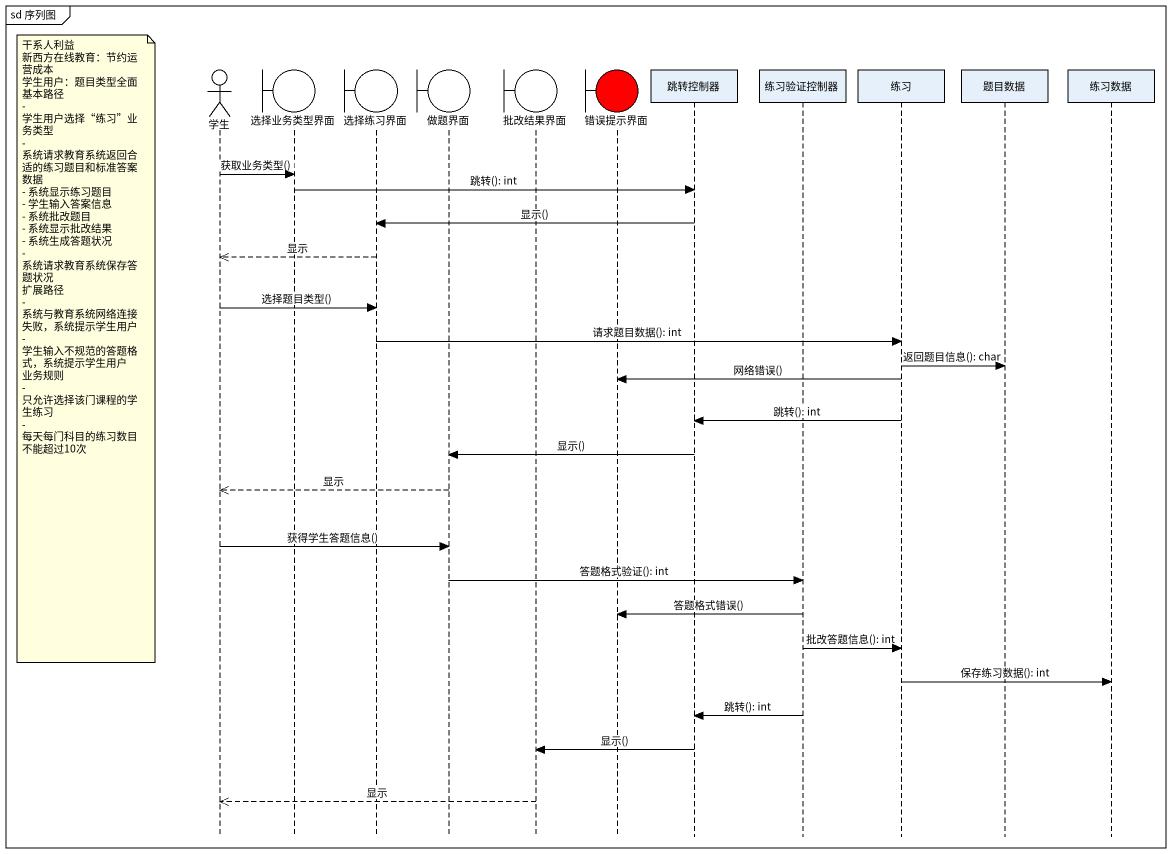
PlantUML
@startuml
mainframe sd 序列图
hide footbox
actor 学生
boundary 选择业务类型界面
boundary 选择练习界面
boundary 做题界面
boundary 批改结果界面
boundary 错误提示界面 #FF0000
participant 跳转控制器
participant 练习验证控制器
participant 练习
participant 题目数据
participant 练习数据

学生 -> 选择业务类型界面 : 获取业务类型()
选择业务类型界面 -> 跳转控制器 : 跳转(): int
跳转控制器 -> 选择练习界面 : 显示()
选择练习界面 -->> 学生 : 显示
学生 -> 选择练习界面 : 选择题目类型()
选择练习界面 -> 练习 : 请求题目数据(): int
note left of 学生
  干系人利益
  新西方在线教育：节约运营成本
  学生用户：题目类型全面
  基本路径
  - 学生用户选择“练习”业务类型
  - 系统请求教育系统返回合适的练习题目和标准答案数据
  - 系统显示练习题目
  - 学生输入答案信息
  - 系统批改题目
  - 系统显示批改结果
  - 系统生成答题状况
  - 系统请求教育系统保存答题状况
  扩展路径
  - 系统与教育系统网络连接失败，系统提示学生用户
  - 学生输入不规范的答题格式，系统提示学生用户
  业务规则
  - 只允许选择该门课程的学生练习
  - 每天每门科目的练习数目不能超过10次
end note
练习 -> 题目数据 : 返回题目信息(): char
练习 -> 错误提示界面 : 网络错误()
练习 -> 跳转控制器 : 跳转(): int
跳转控制器 -> 做题界面 : 显示()
做题界面 -->> 学生 : 显示
学生 -> 做题界面 : 获得学生答题信息()
做题界面 -> 练习验证控制器 : 答题格式验证(): int
练习验证控制器 -> 错误提示界面 : 答题格式错误()
练习验证控制器 -> 练习 : 批改答题信息(): int
练习 -> 练习数据 : 保存练习数据(): int
练习验证控制器 -> 跳转控制器 : 跳转(): int
跳转控制器 -> 批改结果界面 : 显示()
批改结果界面 -->> 学生 : 显示
@enduml
